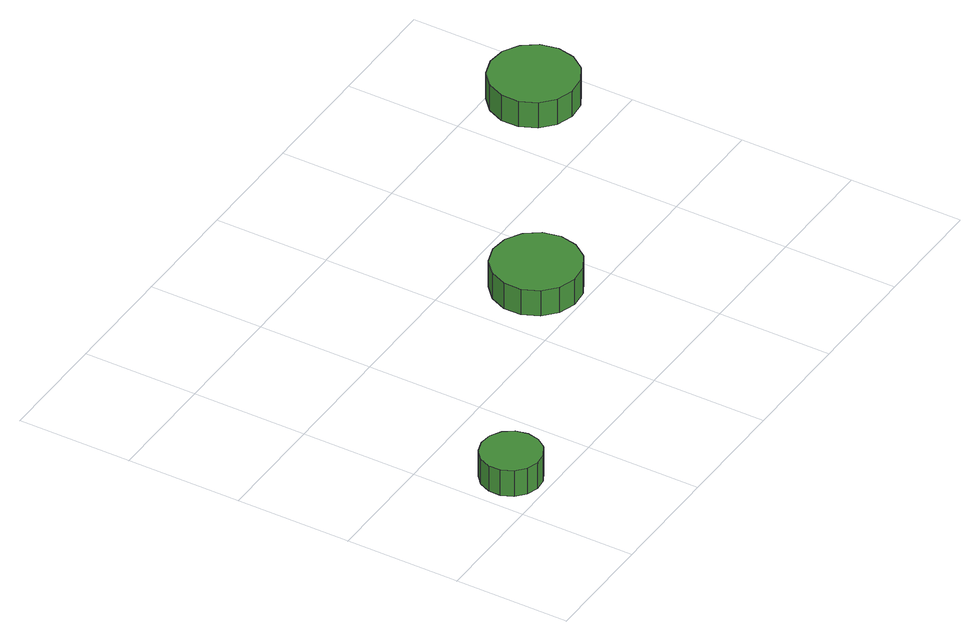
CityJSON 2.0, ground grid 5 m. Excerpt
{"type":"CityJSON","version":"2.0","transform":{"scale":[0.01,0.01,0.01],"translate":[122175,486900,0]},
"CityObjects":{
"tree1":{"type":"SolitaryVegetationObject","attributes":{"function":"something"},"geometry":[{"type":"MultiSurface","lod":"1","boundaries":[[[0,1,2,3,4,5,6,7,8,9,10,11,12,13,14]],[[15,16,17,18,19,20,21,22,23,24,25,26,27,28,29]],[[0,29,28,1]],[[1,28,27,2]],[[2,27,26,3]],[[3,26,25,4]],[[4,25,24,5]],[[5,24,23,6]],[[6,23,22,7]],[[7,22,21,8]],[[8,21,20,9]],[[9,20,19,10]],[[10,19,18,11]],[[11,18,17,12]],[[12,17,16,13]],[[13,16,15,14]],[[14,15,29,0]]]}]},
"tree2":{"type":"SolitaryVegetationObject","attributes":{"function":"something"},"geometry":[{"type":"MultiSurface","lod":"1","boundaries":[[[30,31,32,33,34,35,36,37,38,39,40,41,42,43,44]],[[45,46,47,48,49,50,51,52,53,54,55,56,57,58,59]],[[30,59,58,31]],[[31,58,57,32]],[[32,57,56,33]],[[33,56,55,34]],[[34,55,54,35]],[[35,54,53,36]],[[36,53,52,37]],[[37,52,51,38]],[[38,51,50,39]],[[39,50,49,40]],[[40,49,48,41]],[[41,48,47,42]],[[42,47,46,43]],[[43,46,45,44]],[[44,45,59,30]]]}]},
"tree3":{"type":"SolitaryVegetationObject","attributes":{"function":"something"},"geometry":[{"type":"MultiSurface","lod":"1","boundaries":[[[60,61,62,63,64,65,66,67,68,69,70,71,72,73,74]],[[75,76,77,78,79,80,81,82,83,84,85,86,87,88,89]],[[60,89,88,61]],[[61,88,87,62]],[[62,87,86,63]],[[63,86,85,64]],[[64,85,84,65]],[[65,84,83,66]],[[66,83,82,67]],[[67,82,81,68]],[[68,81,80,69]],[[69,80,79,70]],[[70,79,78,71]],[[71,78,77,72]],[[72,77,76,73]],[[73,76,75,74]],[[74,75,89,60]]]}]}
},
"vertices":[
[318,165,186],[307,218,186],[275,261,186],[228,288,186],[175,294,186],[123,277,186],[83,241,186],[61,192,186],[61,138,186],[83,89,186],[123,53,186],[175,36,186],[228,42,186],[275,68,186],[307,112,186],[307,112,61],[275,68,61],[228,42,61],[175,36,61],[123,53,61],[83,89,61],[61,138,61],[61,192,61],[83,241,61],[123,277,61],[175,294,61],[228,288,61],[275,261,61],[307,218,61],[318,165,61],
[1463,703,191],[1447,780,191],[1401,843,191],[1333,882,191],[1255,891,191],[1180,866,191],[1122,814,191],[1090,742,191],[1090,664,191],[1122,592,191],[1180,539,191],[1255,515,191],[1333,523,191],[1401,563,191],[1447,626,191],[1447,626,66],[1401,563,66],[1333,523,66],[1255,515,66],[1180,539,66],[1122,592,66],[1090,664,66],[1090,742,66],[1122,814,66],[1180,866,66],[1255,891,66],[1333,882,66],[1401,843,66],[1447,780,66],[1463,703,66],
[2489,1330,193],[2473,1407,193],[2427,1471,193],[2359,1510,193],[2281,1518,193],[2206,1494,193],[2148,1441,193],[2116,1370,193],[2116,1291,193],[2148,1219,193],[2206,1167,193],[2281,1143,193],[2359,1151,193],[2427,1190,193],[2473,1254,193],[2473,1254,68],[2427,1190,68],[2359,1151,68],[2281,1143,68],[2206,1167,68],[2148,1219,68],[2116,1291,68],[2116,1370,68],[2148,1441,68],[2206,1494,68],[2281,1518,68],[2359,1510,68],[2427,1471,68],[2473,1407,68],[2489,1330,68]
]}
